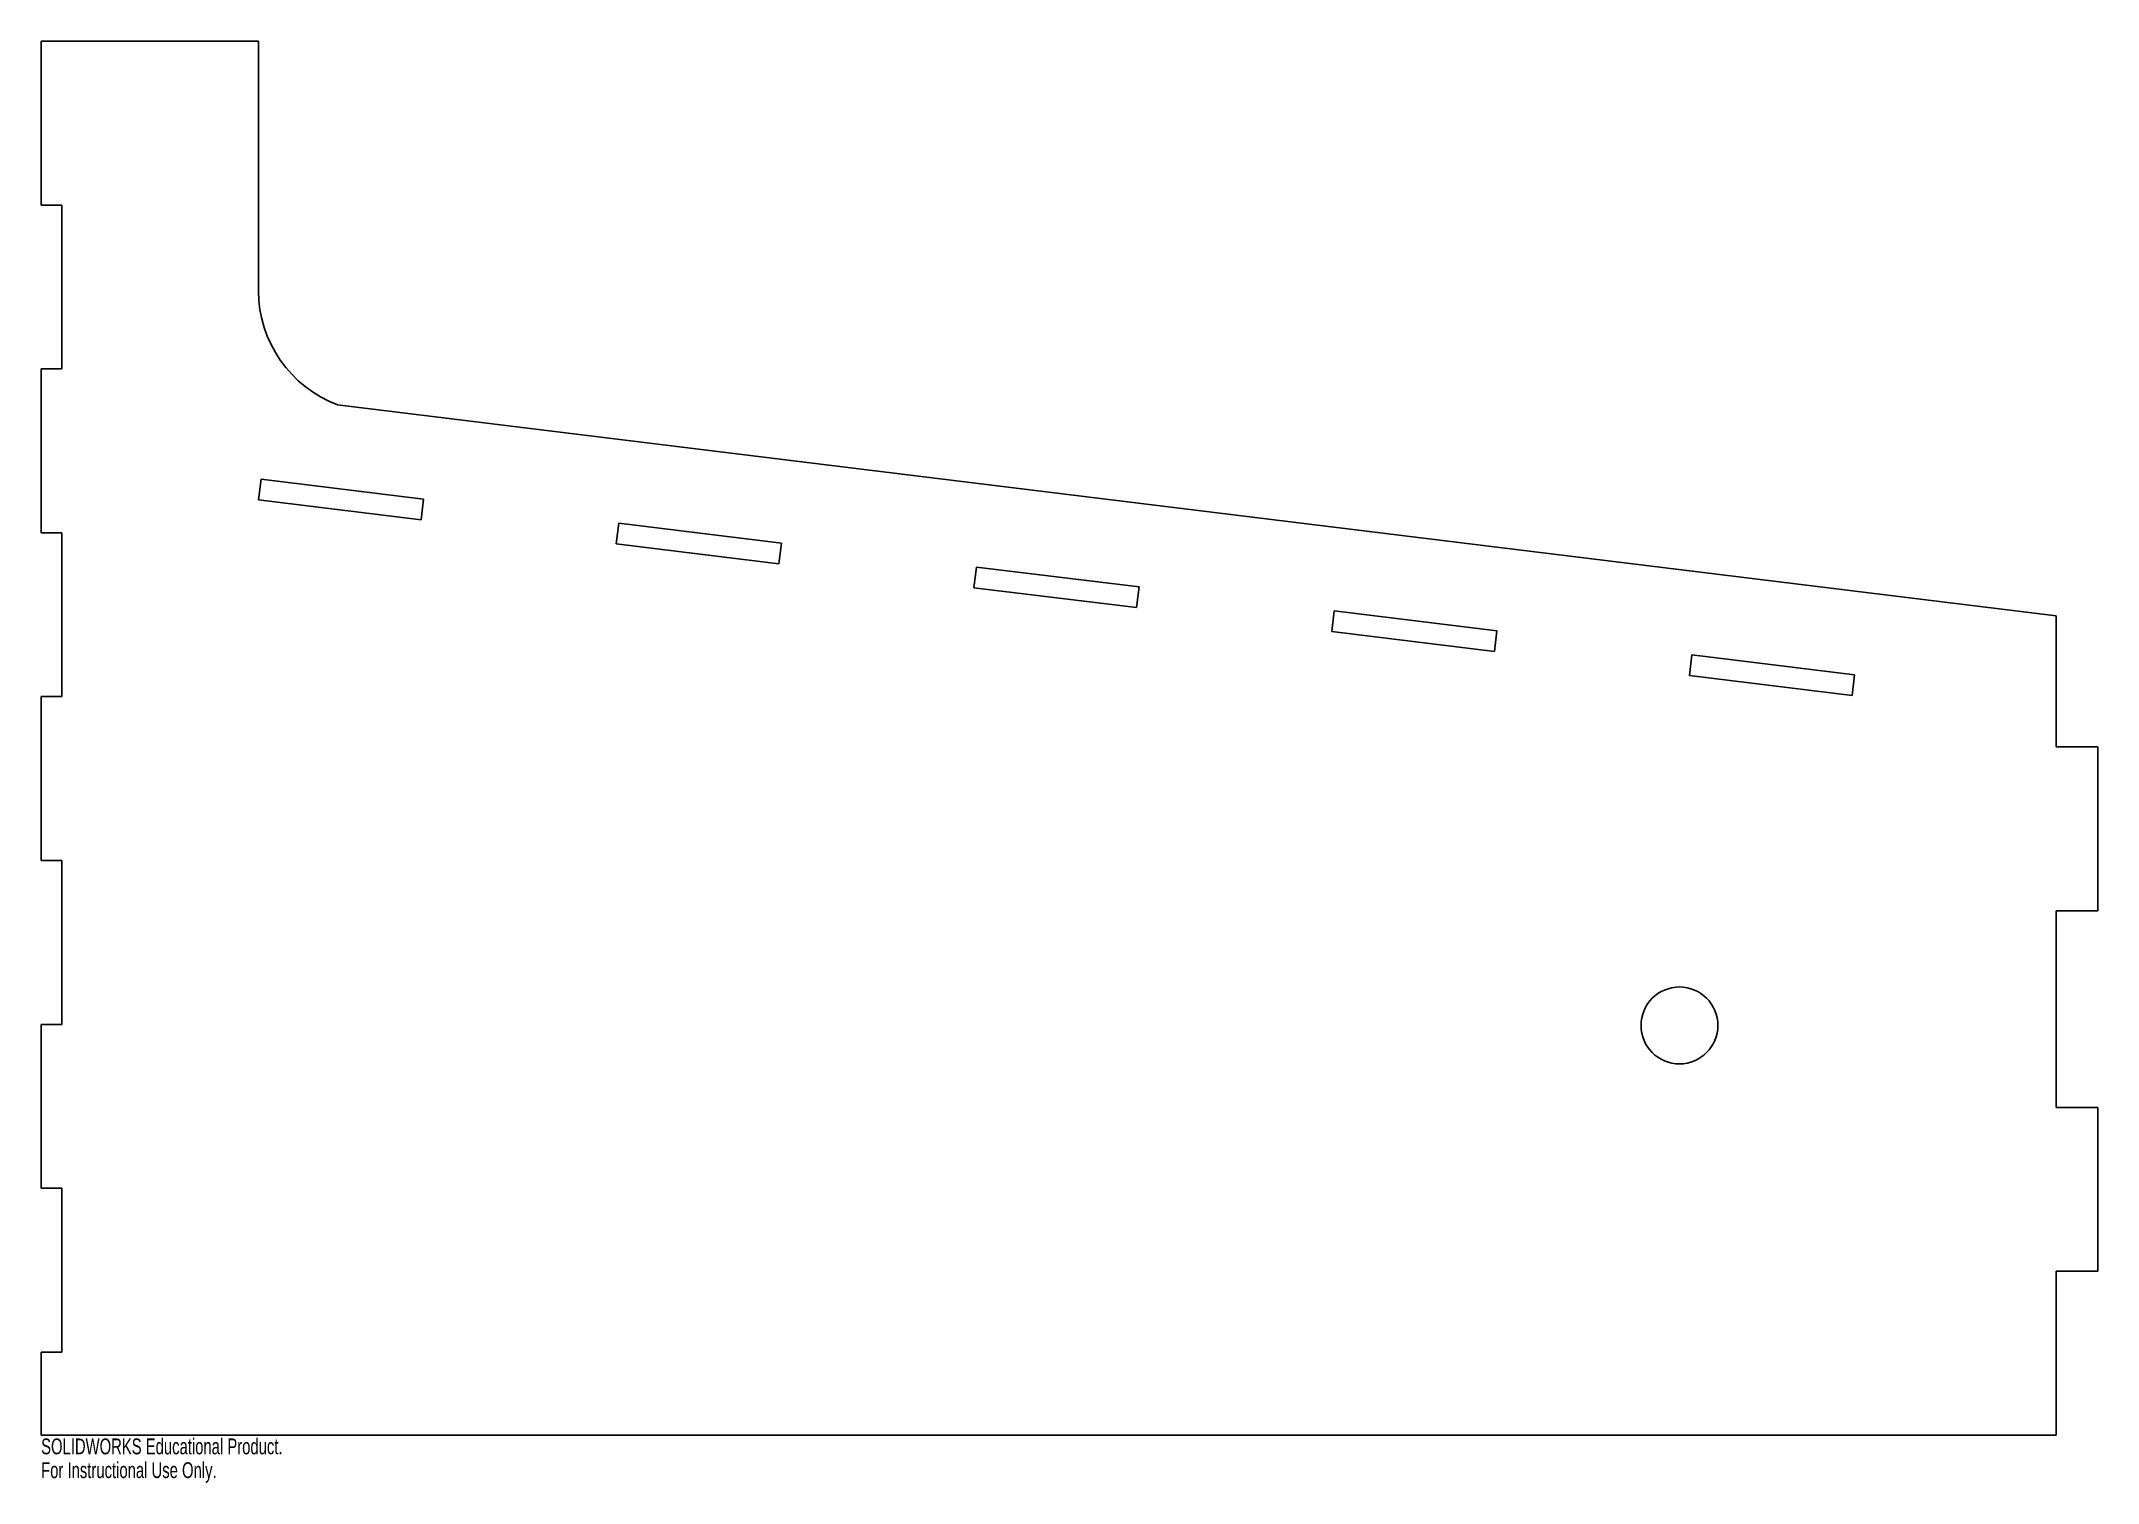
# Model space of a CAD drawing. Header units: millimetres. Extents: x -615 to 13, y -15 to 425.
import ezdxf

# ---------------------------------------------------------------- set-up
doc = ezdxf.new("R2010")
doc.units = ezdxf.units.MM
doc.styles.add('SLDTEXTSTYLE0', font='TXT', dxfattribs={"width": 0.7})

msp = doc.modelspace()

# ---------------------------------------------------------------- linework, layer by layer
at = {"color": 7, "linetype": 'Continuous', "lineweight": 25}
for p, q in [((-615, 425.32), (-548.65, 425.32)), ((-615, 375.32), (-615, 425.32)), ((-548.65, 425.32), (-548.65, 349.09)), ((-615, 375.32), (-608.65, 375.32)), ((-608.65, 375.32), (-608.65, 325.32)), ((-608.65, 325.32), (-615, 325.32)), ((-615, 275.32), (-615, 325.32)), ((-524.53, 314.4), (0, 250)), ((-548.66, 285.38), (-547.89, 291.68)), ((-547.89, 291.68), (-498.26, 285.59)), ((-499.03, 279.28), (-548.66, 285.38)), ((-498.26, 285.59), (-499.03, 279.28)), ((-439.48, 271.97), (-438.71, 278.28)), ((-438.71, 278.28), (-389.08, 272.18)), ((-615, 275.32), (-608.65, 275.32)), ((-608.65, 275.32), (-608.65, 225.32)), ((-389.85, 265.88), (-439.48, 271.97)), ((-389.08, 272.18), (-389.85, 265.88)), ((-330.3, 258.57), (-329.53, 264.87)), ((-329.53, 264.87), (-279.9, 258.78)), ((-280.67, 252.47), (-330.3, 258.57)), ((-279.9, 258.78), (-280.67, 252.47)), ((-221.12, 245.16), (-220.35, 251.46)), ((-220.35, 251.46), (-170.72, 245.37)), ((-171.49, 239.07), (-221.12, 245.16)), ((-170.72, 245.37), (-171.49, 239.07)), ((0, 250), (0, 210)), ((-111.94, 231.76), (-111.17, 238.06)), ((-111.17, 238.06), (-61.54, 231.97)), ((-62.31, 225.66), (-111.94, 231.76)), ((-61.54, 231.97), (-62.31, 225.66)), ((-608.65, 225.32), (-615, 225.32)), ((-615, 175.32), (-615, 225.32)), ((0, 210), (12.7, 210)), ((12.7, 210), (12.7, 160)), ((-615, 175.32), (-608.65, 175.32)), ((-608.65, 175.32), (-608.65, 125.32)), ((0, 160), (0, 100)), ((12.7, 160), (0, 160)), ((-608.65, 125.32), (-615, 125.32)), ((-615, 75.32), (-615, 125.32)), ((0, 100), (12.7, 100)), ((12.7, 100), (12.7, 50)), ((-615, 75.32), (-608.65, 75.32)), ((-608.65, 75.32), (-608.65, 25.32)), ((0, 50), (0, 0)), ((12.7, 50), (0, 50)), ((-608.65, 25.32), (-615, 25.32)), ((-615, 0), (-615, 25.32)), ((0, 0), (-615, 0))]:
    msp.add_line(p, q, dxfattribs=at)
msp.add_circle((-115, 125), 11.73, dxfattribs=at)
msp.add_arc((-511.65, 349.09), 37, 180, 249.62837, dxfattribs=at)

# ---------------------------------------------------------------- texts
at = {"color": 7, "linetype": 'Continuous', "char_height": 4.8336, "attachment_point": 1, "style": 'SLDTEXTSTYLE0'}
for s, insert in [('SOLIDWORKS Educational Product.', (-615, -1.02)), ('For Instructional Use Only.', (-615, -8.27))]:
    msp.add_mtext(s, dxfattribs=dict(at, insert=insert))

doc.saveas('drawing.dxf')
